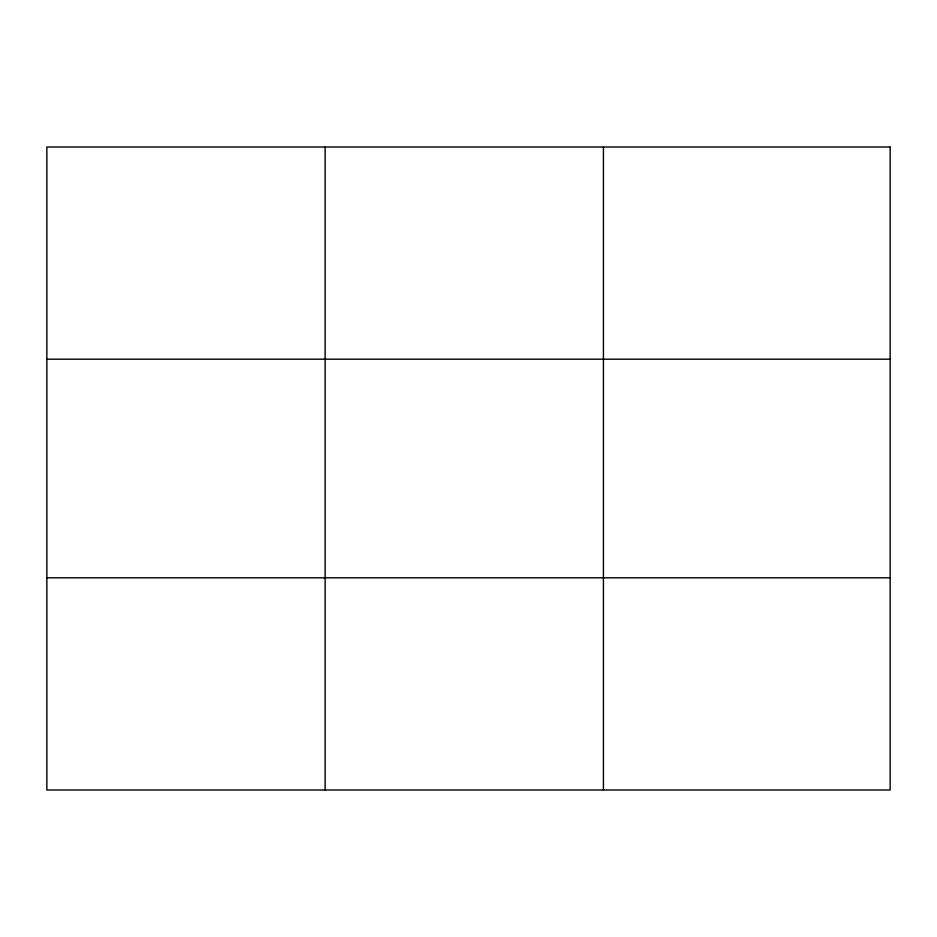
<?xml version="1.0" encoding="UTF-8"?>
<svg xmlns="http://www.w3.org/2000/svg" width="937" height="937" viewBox="0 0 937 937"><rect width="100%" height="100%" fill="white"/><g stroke="black" fill="none" stroke-linecap="round" stroke-linejoin="round"><path stroke-width="1.41" d="M325.139 789.985L325.139 147.015M603.428 789.985L603.428 147.015M46.85 359.199L890.15 359.199M46.85 577.801L890.15 577.801M890.15 147.015L890.15 789.985L46.85 789.985L46.85 147.015L890.15 147.015"/></g></svg>
